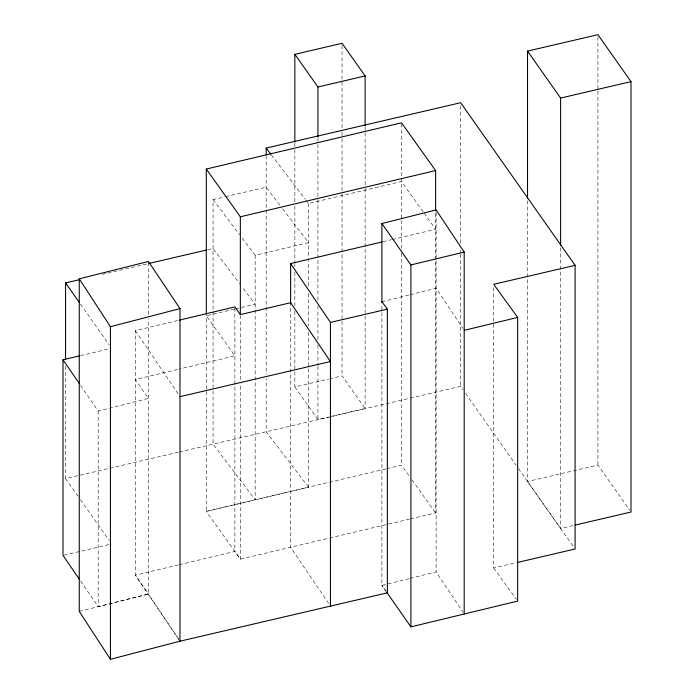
<?xml version="1.0" encoding="UTF-8"?>
<svg xmlns="http://www.w3.org/2000/svg" width="694" height="694" viewBox="0 0 694 694"><rect width="100%" height="100%" fill="white"/><g stroke="black" fill="none" stroke-linecap="round" stroke-linejoin="round"><path stroke-width="0.52" stroke-dasharray="3.47 2.6" d="M80.599 385.422L98.192 411.056L148.429 398.391L135.339 379.54L178.297 369.303M80.599 581.06L98.192 606.695L148.429 594.029L179.989 641.204L135.339 575.179L135.339 330.63L178.297 320.394M79.263 611.414L148.429 594.029L148.429 318.858M381.9 301.743L409.009 294.976M410.05 294.716L436.118 288.201L463.002 328.54M409.009 578.649L381.9 585.424L381.9 304.996M410.05 578.388L436.118 571.873L463.002 612.221M242.215 238.146L255.166 255.279L308.5 242.64L281.157 206.821M234.372 309.125L206.292 315.787L234.884 355.814L179.347 369.052M235.413 308.882L255.166 304.189L242.215 287.056M308.5 332.357L308.5 487.188L206.292 511.426L206.292 315.319M178.297 564.942L135.339 575.179L148.429 594.029M179.347 564.69L234.884 551.452L240.341 559.156L328.531 538.284M305.889 200.098L308.5 203.516L401.514 181.507L423.21 211.896M383.079 241.694L391.485 239.708M392.535 239.456L435.615 229.263L423.834 212.763M80.573 355.632L109.513 348.796M385.838 468.892L206.292 511.426L240.341 559.156L240.341 383.86M386.818 468.658L401.514 465.18L409.573 476.466M64.03 555.174L109.513 544.434M329.494 538.05L409.347 519.155M410.414 518.904L435.615 512.935L435.615 212.824M294.855 371.758L294.855 386.922L328.409 379.063M329.459 378.82L342.047 375.87L365.131 408.514L329.477 416.868M294.855 386.922L317.939 419.575L328.427 417.111M255.166 255.279L255.166 499.827L213.067 444.125L213.067 199.577L224.526 196.905M225.567 196.662L266.184 187.198L280.506 205.962M102.452 274.312L106.668 273.323M107.717 273.08L148.802 263.486M207.801 249.719L213.067 248.487L239.621 283.62M65.583 366.146L65.583 478.556L178.306 452.236M179.356 451.994L409.139 398.399M410.189 398.156L460.643 386.385L463.132 389.924M527.527 200.696L527.527 481.489L597.924 465.11L629.753 510.264M527.527 481.489L560.605 528.472L573.218 525.523M493.686 287.559L493.686 567.987L516.64 562.634M271.389 154.901L305.239 199.247M308.5 487.188L266.184 431.746L266.184 378.698M213.067 199.577L239.621 234.711M386.15 591.184L381.9 585.424L386.22 591.6M493.686 567.987L516.397 599.356M412.054 479.944L435.615 512.935M465.622 393.455L515.998 465.049M518.487 468.58L573.227 546.36M80.495 304.128L109.097 344.771M65.583 478.556L78.014 496.227M80.495 499.767L109.097 540.409M328.626 603.416L290.621 547.245L290.621 303.781M135.339 330.63L178.783 394.869M597.924 36.869L597.924 89.994M597.924 91.079L597.924 465.11M560.605 247.671L560.605 528.472M460.643 105.956L460.643 244.548M460.643 249.961L460.643 253.215M460.643 254.29L460.643 386.385M436.118 212.112L436.118 571.873M401.514 123.896L401.514 176.987M401.514 178.063L401.514 248.634M401.514 252.824L401.514 465.18M365.131 126.846L365.131 187.519M365.131 188.603L365.131 408.514M342.047 45.448L342.047 131.036M342.047 132.12L342.047 137.533M342.047 138.618L342.047 192.785M342.047 193.869L342.047 375.87M317.939 137.906L317.939 143.32M317.939 144.404L317.939 198.571M317.939 199.655L317.939 301.491M317.939 305.82L317.939 340.485M317.939 344.823L317.939 365.408M317.939 366.484L317.939 419.575M308.5 203.516L308.5 287.004M308.5 293.38L308.5 325.963M294.855 143.172L294.855 148.585M294.855 149.67L294.855 201.676M294.855 206.005L294.855 263.425M294.855 264.509L294.855 266.678M294.855 272.091L294.855 305.672M294.855 311.094L294.855 370.674M266.184 155.656L266.184 208.842M266.184 209.926L266.184 374.404M240.341 315.38L240.341 382.784M234.884 307.989L234.884 551.452M148.429 262.532L148.429 314.529M98.192 411.056L98.192 606.695"/><path stroke-width="1.04" d="M79.263 278.832L110.433 326.709L179.989 308.613L179.989 641.204L110.433 659.3L79.263 611.414L79.263 278.832L148.429 261.447L179.989 308.613M381.9 302.593L381.9 223.494L436.118 209.944L464.199 252.078L464.199 614.008M381.9 223.494L410.917 264.943L464.199 252.078M464.199 330.335L517.655 317.418L517.655 601.099L410.917 626.873L386.844 592.476M179.347 320.142L234.884 306.904L240.341 314.608L290.621 302.697L330.439 361.539L179.989 396.656M206.292 314.235L206.292 169.058L401.514 122.812L435.615 170.568L435.615 210.655M206.292 169.058L240.341 216.788L435.615 170.568M290.621 303.634L290.621 263.573L382.03 241.946M79.385 579.29L62.998 555.417L62.998 359.778L79.532 355.875M294.855 142.088L294.855 54.34L342.047 43.288L365.131 75.932L365.131 125.761M294.855 54.34L317.939 86.984L365.131 75.932M527.527 198.527L527.527 51.087L597.924 34.7L631.002 81.632L631.002 512.033L575.317 525.037M266.184 154.571L266.184 148.074L460.643 102.712L575.092 265.334L575.092 549.006L517.689 562.392M527.527 51.087L560.605 98.062L631.002 81.632M65.583 359.657L65.583 282.918L79.272 279.717M148.802 263.486L206.743 249.961M575.092 265.334L493.686 284.306L517.655 317.418M290.621 263.573L330.439 322.406L387.365 309.16L387.365 592.832L179.989 641.204M266.184 148.074L270.738 154.042M381.9 301.743L387.365 309.16M65.583 282.918L79.255 302.358M62.998 359.778L79.385 383.652M560.605 98.062L560.605 245.503M410.917 264.943L410.917 626.873M330.439 322.406L330.439 606.088M317.939 86.984L317.939 136.822M240.341 216.788L240.341 314.304M110.433 326.709L110.433 659.3"/></g></svg>
